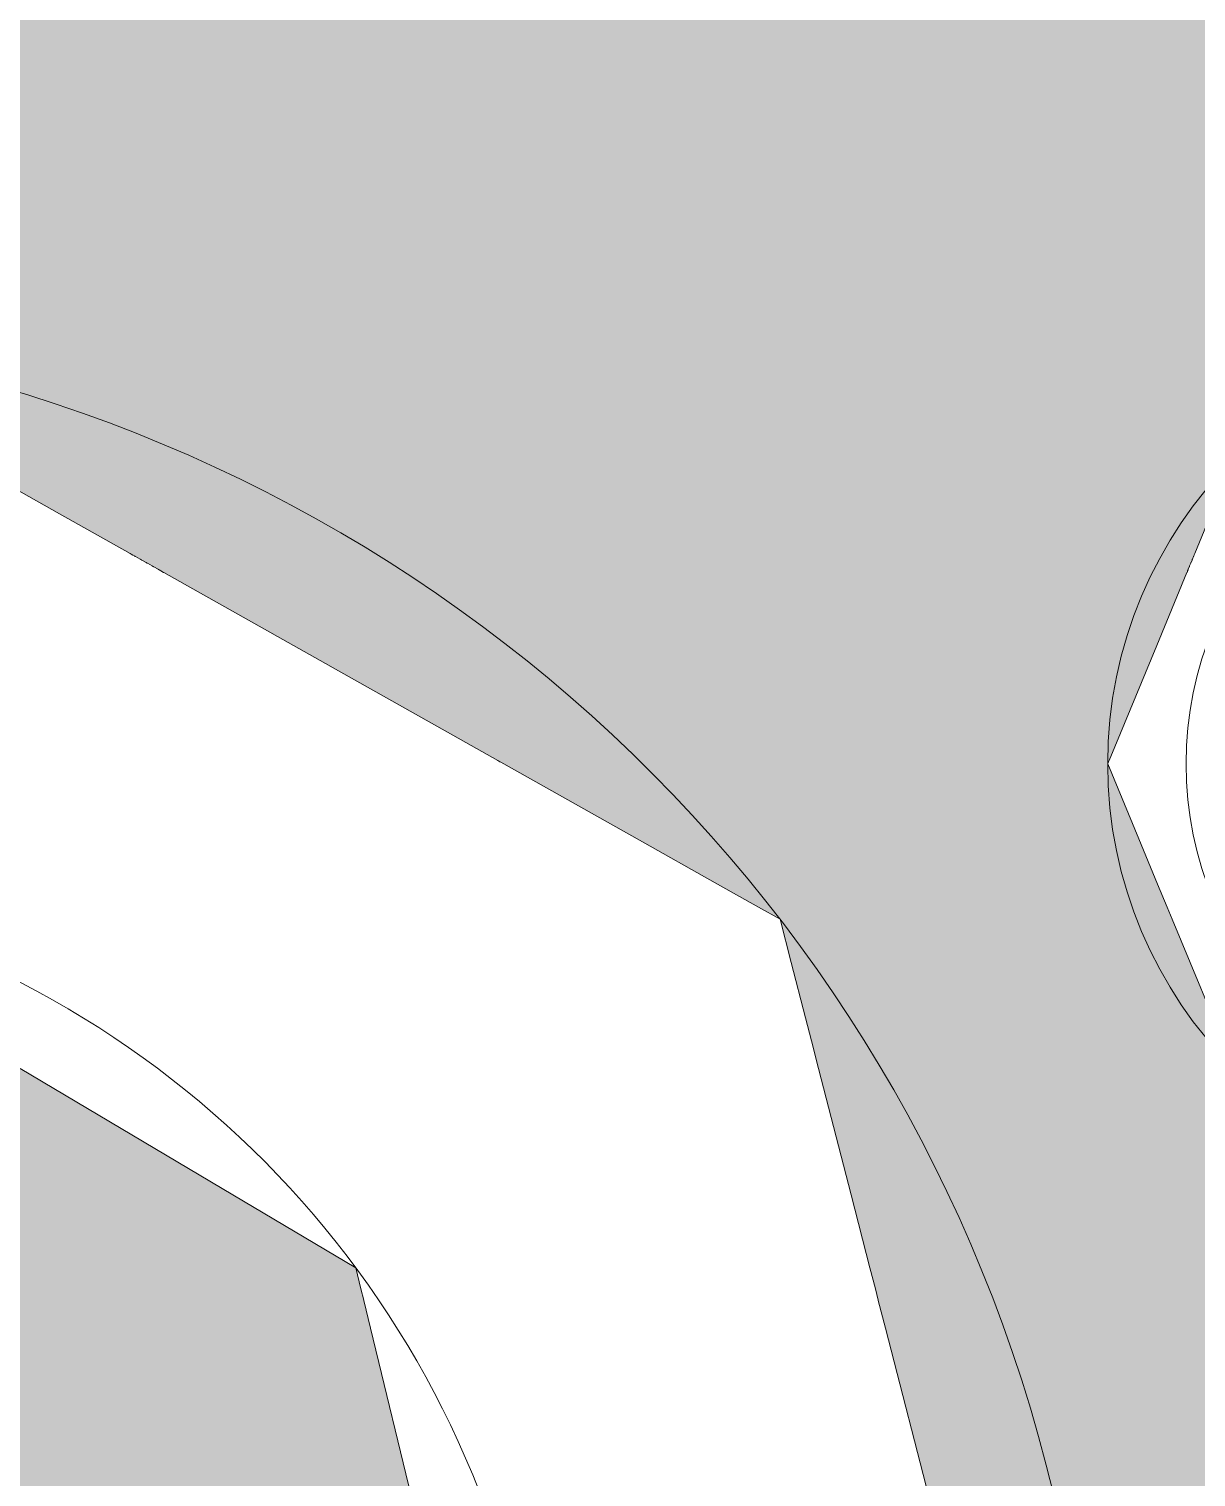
# Paper-space layout '1' of a CAD drawing. Header units: millimetres. Extents: x 1 to 31501, y 3 to 22278.
# Drawn here: x 16673.8 to 16721.1, y 2195.1 to 2253.8 of the extents above; entities that cross this region are included whole.
import ezdxf

# ---------------------------------------------------------------- set-up
doc = ezdxf.new("R2010")
doc.units = ezdxf.units.MM
doc.header["$MEASUREMENT"] = 0
doc.layers.add('NKB-LOGO', color=1, linetype='Continuous', lineweight=13)
doc.layers.add('NKB-SIGN', color=1, linetype='Continuous', lineweight=18)

# ---------------------------------------------------------------- blocks, each defined once
blk = doc.blocks.new('*U5')
at = {"layer": 'NKB-LOGO', "color": 1, "linetype": 'Continuous'}
for p, q in [((262.556, 188.825), (263.801, 188.124)), ((263.801, 188.124), (264.7, 187.619)), ((278.495, 188.124), (278.285, 187.619)), ((264.7, 187.619), (264.7, 187.619)), ((264.7, 187.619), (264.7, 187.619)), ((264.7, 187.619), (264.7, 187.619)), ((264.7, 187.619), (264.7, 187.619)), ((264.7, 187.619), (264.7, 187.618)), ((264.7, 187.618), (264.7, 187.618)), ((264.7, 187.618), (264.7, 187.618)), ((264.7, 187.618), (264.7, 187.618)), ((264.7, 187.618), (264.7, 187.618)), ((264.7, 187.618), (264.7, 187.618)), ((264.7, 187.618), (264.701, 187.618)), ((264.701, 187.618), (264.701, 187.618)), ((264.701, 187.618), (264.701, 187.618)), ((264.701, 187.618), (264.701, 187.618)), ((264.701, 187.618), (264.728, 187.603)), ((264.728, 187.603), (264.728, 187.603)), ((264.728, 187.603), (264.728, 187.603)), ((264.728, 187.603), (264.728, 187.603)), ((264.728, 187.603), (264.728, 187.603)), ((264.728, 187.603), (264.728, 187.602)), ((264.728, 187.602), (264.728, 187.602)), ((264.728, 187.602), (264.73, 187.602)), ((264.73, 187.602), (264.73, 187.601)), ((264.73, 187.601), (264.73, 187.601)), ((264.73, 187.601), (264.732, 187.601)), ((264.732, 187.601), (264.732, 187.6)), ((264.732, 187.6), (264.732, 187.6)), ((264.732, 187.6), (264.734, 187.599)), ((264.734, 187.599), (264.734, 187.599)), ((264.734, 187.599), (264.734, 187.599)), ((264.734, 187.599), (264.734, 187.599)), ((264.734, 187.599), (264.734, 187.599)), ((264.734, 187.599), (264.734, 187.599)), ((264.734, 187.599), (264.735, 187.599)), ((264.735, 187.599), (264.756, 187.587)), ((264.756, 187.587), (264.758, 187.586)), ((264.758, 187.586), (264.759, 187.585)), ((264.759, 187.585), (264.76, 187.585)), ((264.76, 187.585), (264.76, 187.584)), ((264.76, 187.584), (264.76, 187.584)), ((264.76, 187.584), (264.761, 187.584)), ((264.761, 187.584), (264.761, 187.584)), ((264.761, 187.584), (264.761, 187.584)), ((264.761, 187.584), (264.761, 187.584)), ((264.761, 187.584), (264.762, 187.584)), ((264.762, 187.584), (264.762, 187.583)), ((264.762, 187.583), (264.762, 187.583)), ((264.762, 187.583), (264.762, 187.583)), ((264.762, 187.583), (264.762, 187.583)), ((264.762, 187.583), (264.763, 187.583)), ((264.763, 187.583), (264.763, 187.583)), ((264.763, 187.583), (264.763, 187.583)), ((264.763, 187.583), (264.763, 187.583)), ((264.763, 187.583), (264.763, 187.583)), ((264.763, 187.583), (264.763, 187.583)), ((264.763, 187.583), (264.764, 187.582)), ((264.764, 187.582), (264.764, 187.582)), ((264.764, 187.582), (264.765, 187.582)), ((264.765, 187.582), (264.765, 187.582)), ((264.765, 187.582), (264.767, 187.581)), ((264.767, 187.581), (264.767, 187.581)), ((264.767, 187.581), (264.767, 187.581)), ((264.767, 187.581), (264.767, 187.58)), ((264.767, 187.58), (264.769, 187.58)), ((264.769, 187.58), (264.831, 187.545)), ((278.269, 187.58), (278.255, 187.545)), ((278.27, 187.58), (278.269, 187.58)), ((278.271, 187.583), (278.27, 187.582)), ((278.27, 187.582), (278.27, 187.582)), ((278.27, 187.582), (278.27, 187.582)), ((278.27, 187.582), (278.27, 187.582)), ((278.27, 187.582), (278.27, 187.581)), ((278.27, 187.581), (278.27, 187.581)), ((278.27, 187.581), (278.27, 187.581)), ((278.27, 187.581), (278.27, 187.58)), ((278.272, 187.585), (278.271, 187.585)), ((278.271, 187.585), (278.271, 187.584)), ((278.271, 187.584), (278.271, 187.584)), ((278.271, 187.584), (278.271, 187.584)), ((278.271, 187.584), (278.271, 187.584)), ((278.271, 187.584), (278.271, 187.584)), ((278.271, 187.584), (278.271, 187.584)), ((278.271, 187.584), (278.271, 187.584)), ((278.271, 187.584), (278.271, 187.583)), ((278.271, 187.583), (278.271, 187.583)), ((278.271, 187.583), (278.271, 187.583)), ((278.271, 187.583), (278.271, 187.583)), ((278.271, 187.583), (278.271, 187.583)), ((278.271, 187.583), (278.271, 187.583)), ((278.271, 187.583), (278.271, 187.583)), ((278.271, 187.583), (278.271, 187.583)), ((278.271, 187.583), (278.271, 187.583)), ((278.271, 187.583), (278.271, 187.583)), ((278.277, 187.599), (278.272, 187.587)), ((278.272, 187.587), (278.272, 187.586)), ((278.272, 187.586), (278.272, 187.585)), ((278.278, 187.6), (278.277, 187.599)), ((278.277, 187.599), (278.277, 187.599)), ((278.277, 187.599), (278.277, 187.599)), ((278.277, 187.599), (278.277, 187.599)), ((278.277, 187.599), (278.277, 187.599)), ((278.277, 187.599), (278.277, 187.599)), ((278.277, 187.599), (278.277, 187.599)), ((278.279, 187.602), (278.278, 187.602)), ((278.278, 187.602), (278.278, 187.601)), ((278.278, 187.601), (278.278, 187.601)), ((278.278, 187.601), (278.278, 187.601)), ((278.278, 187.601), (278.278, 187.6)), ((278.278, 187.6), (278.278, 187.6)), ((278.285, 187.618), (278.279, 187.603)), ((278.279, 187.603), (278.279, 187.603)), ((278.279, 187.603), (278.279, 187.603)), ((278.279, 187.603), (278.279, 187.603)), ((278.279, 187.603), (278.279, 187.603)), ((278.279, 187.603), (278.279, 187.602)), ((278.279, 187.602), (278.279, 187.602)), ((278.285, 187.619), (278.285, 187.619)), ((278.285, 187.619), (278.285, 187.619)), ((278.285, 187.619), (278.285, 187.619)), ((278.285, 187.619), (278.285, 187.619)), ((278.285, 187.619), (278.285, 187.618)), ((278.285, 187.618), (278.285, 187.618)), ((278.285, 187.618), (278.285, 187.618)), ((278.285, 187.618), (278.285, 187.618)), ((278.285, 187.618), (278.285, 187.618)), ((278.285, 187.618), (278.285, 187.618)), ((278.285, 187.618), (278.285, 187.618)), ((278.285, 187.618), (278.285, 187.618)), ((278.285, 187.618), (278.285, 187.618)), ((278.285, 187.618), (278.285, 187.618)), ((264.831, 187.545), (264.831, 187.545)), ((264.831, 187.545), (264.831, 187.545)), ((264.831, 187.545), (264.831, 187.545)), ((264.831, 187.545), (264.831, 187.544)), ((264.831, 187.544), (264.832, 187.544)), ((264.832, 187.544), (264.832, 187.544)), ((264.832, 187.544), (264.835, 187.542)), ((264.835, 187.542), (264.836, 187.542)), ((264.836, 187.542), (264.837, 187.541)), ((264.837, 187.541), (264.84, 187.54)), ((264.84, 187.54), (264.841, 187.539)), ((264.841, 187.539), (264.842, 187.538)), ((264.842, 187.538), (264.845, 187.537)), ((264.845, 187.537), (264.845, 187.536)), ((264.845, 187.536), (264.846, 187.536)), ((264.846, 187.536), (264.846, 187.536)), ((264.846, 187.536), (264.846, 187.536)), ((264.846, 187.536), (264.847, 187.535)), ((264.847, 187.535), (264.849, 187.534)), ((264.849, 187.534), (264.904, 187.504)), ((264.904, 187.504), (264.907, 187.502)), ((264.907, 187.502), (264.908, 187.501)), ((264.908, 187.501), (264.909, 187.501)), ((264.909, 187.501), (264.909, 187.501)), ((264.909, 187.501), (264.909, 187.5)), ((264.909, 187.5), (264.911, 187.499)), ((264.911, 187.499), (264.912, 187.499)), ((264.912, 187.499), (264.912, 187.499)), ((264.912, 187.499), (264.913, 187.498)), ((264.913, 187.498), (264.913, 187.498)), ((264.913, 187.498), (264.914, 187.498)), ((264.914, 187.498), (264.914, 187.498)), ((264.914, 187.498), (264.914, 187.498)), ((264.914, 187.498), (264.914, 187.498)), ((264.914, 187.498), (264.915, 187.498)), ((264.915, 187.498), (264.915, 187.497)), ((264.915, 187.497), (264.915, 187.497)), ((264.915, 187.497), (264.915, 187.497)), ((264.915, 187.497), (264.915, 187.497)), ((264.915, 187.497), (264.916, 187.497)), ((264.916, 187.497), (264.916, 187.497)), ((264.916, 187.497), (264.916, 187.497)), ((264.916, 187.497), (264.917, 187.496)), ((264.917, 187.496), (264.917, 187.496)), ((264.917, 187.496), (264.918, 187.495)), ((264.918, 187.495), (264.919, 187.495)), ((264.919, 187.495), (264.919, 187.495)), ((264.919, 187.495), (264.92, 187.495)), ((264.92, 187.495), (264.922, 187.493)), ((264.922, 187.493), (264.982, 187.46)), ((264.982, 187.46), (264.983, 187.459)), ((264.983, 187.459), (264.983, 187.459)), ((264.983, 187.459), (264.983, 187.459)), ((264.983, 187.459), (264.983, 187.459)), ((264.983, 187.459), (264.984, 187.459)), ((264.984, 187.459), (264.984, 187.458)), ((264.984, 187.458), (264.987, 187.457)), ((264.987, 187.457), (264.988, 187.456)), ((264.988, 187.456), (264.989, 187.456)), ((264.989, 187.456), (264.992, 187.454)), ((264.992, 187.454), (264.993, 187.453)), ((264.993, 187.453), (264.994, 187.453)), ((264.994, 187.453), (264.996, 187.451)), ((264.996, 187.451), (264.997, 187.451)), ((264.997, 187.451), (264.998, 187.451)), ((264.998, 187.451), (264.998, 187.451)), ((264.998, 187.451), (264.999, 187.45)), ((264.999, 187.45), (265.001, 187.449)), ((265.001, 187.449), (265.003, 187.448)), ((265.003, 187.448), (265.058, 187.417)), ((265.058, 187.417), (265.06, 187.416)), ((265.06, 187.416), (265.061, 187.415)), ((265.061, 187.415), (265.061, 187.415)), ((265.061, 187.415), (265.061, 187.415)), ((265.061, 187.415), (265.063, 187.414)), ((265.063, 187.414), (265.063, 187.414)), ((265.063, 187.414), (265.064, 187.414)), ((265.064, 187.414), (265.064, 187.414)), ((265.064, 187.414), (265.065, 187.413)), ((265.065, 187.413), (265.066, 187.413)), ((265.066, 187.413), (265.066, 187.413)), ((265.066, 187.413), (265.066, 187.412)), ((265.066, 187.412), (265.066, 187.412)), ((265.066, 187.412), (265.066, 187.412)), ((265.066, 187.412), (265.067, 187.412)), ((265.067, 187.412), (265.067, 187.412)), ((265.067, 187.412), (265.067, 187.412)), ((265.067, 187.412), (265.067, 187.412)), ((265.067, 187.412), (265.067, 187.412)), ((265.067, 187.412), (265.067, 187.412)), ((265.067, 187.412), (265.067, 187.412)), ((265.067, 187.412), (265.067, 187.412)), ((265.067, 187.412), (265.068, 187.411)), ((265.068, 187.411), (265.068, 187.411)), ((265.068, 187.411), (265.068, 187.411)), ((265.068, 187.411), (265.068, 187.411)), ((265.068, 187.411), (265.069, 187.411)), ((265.069, 187.411), (265.069, 187.411)), ((265.069, 187.411), (265.071, 187.409)), ((265.071, 187.409), (265.094, 187.396)), ((265.094, 187.396), (265.095, 187.396)), ((265.095, 187.396), (265.095, 187.396)), ((265.095, 187.396), (265.095, 187.396)), ((265.095, 187.396), (265.095, 187.396)), ((265.095, 187.396), (265.095, 187.396)), ((265.095, 187.396), (265.096, 187.396)), ((265.096, 187.396), (265.097, 187.395)), ((265.097, 187.395), (265.097, 187.395)), ((265.097, 187.395), (265.097, 187.395)), ((265.097, 187.395), (265.099, 187.394)), ((265.099, 187.394), (265.099, 187.394)), ((265.099, 187.394), (265.1, 187.393)), ((265.1, 187.393), (265.1, 187.393)), ((265.1, 187.393), (265.101, 187.393)), ((265.101, 187.393), (265.101, 187.393)), ((265.101, 187.393), (265.101, 187.393)), ((265.101, 187.393), (265.102, 187.392)), ((265.102, 187.392), (265.103, 187.391)), ((265.103, 187.391), (265.105, 187.39)), ((265.105, 187.39), (265.128, 187.377)), ((265.128, 187.377), (265.128, 187.377)), ((265.128, 187.377), (265.129, 187.377)), ((265.129, 187.377), (265.129, 187.377)), ((265.129, 187.377), (265.129, 187.377)), ((265.129, 187.377), (265.129, 187.377)), ((265.129, 187.377), (265.129, 187.377)), ((265.129, 187.377), (265.129, 187.377)), ((265.129, 187.377), (265.129, 187.377)), ((265.129, 187.377), (265.129, 187.377)), ((265.129, 187.377), (265.129, 187.377)), ((265.129, 187.377), (265.13, 187.377)), ((265.13, 187.377), (265.13, 187.377)), ((265.13, 187.377), (265.13, 187.377)), ((265.13, 187.377), (265.13, 187.377)), ((265.13, 187.377), (265.13, 187.377)), ((265.13, 187.377), (265.13, 187.377)), ((265.13, 187.377), (265.13, 187.377)), ((265.13, 187.377), (265.13, 187.377)), ((265.13, 187.377), (265.13, 187.377)), ((265.13, 187.377), (265.13, 187.377)), ((265.13, 187.377), (266.785, 186.445)), ((278.185, 187.377), (277.799, 186.445)), ((278.186, 187.377), (278.185, 187.377)), ((278.185, 187.377), (278.185, 187.377)), ((278.185, 187.377), (278.185, 187.377)), ((278.185, 187.377), (278.185, 187.377)), ((278.185, 187.377), (278.185, 187.377)), ((278.185, 187.377), (278.185, 187.377)), ((278.185, 187.377), (278.185, 187.377)), ((278.185, 187.377), (278.185, 187.377)), ((278.185, 187.377), (278.185, 187.377)), ((278.185, 187.377), (278.185, 187.377)), ((278.185, 187.377), (278.185, 187.377)), ((278.185, 187.377), (278.185, 187.377)), ((278.185, 187.377), (278.185, 187.377)), ((278.185, 187.377), (278.185, 187.377)), ((278.185, 187.377), (278.185, 187.377)), ((278.185, 187.377), (278.185, 187.377)), ((278.185, 187.377), (278.185, 187.377)), ((278.185, 187.377), (278.185, 187.377)), ((278.185, 187.377), (278.185, 187.377)), ((278.191, 187.39), (278.186, 187.377)), ((278.186, 187.377), (278.186, 187.377)), ((278.192, 187.392), (278.191, 187.391)), ((278.191, 187.391), (278.191, 187.39)), ((278.193, 187.395), (278.192, 187.394)), ((278.192, 187.394), (278.192, 187.394)), ((278.192, 187.394), (278.192, 187.393)), ((278.192, 187.393), (278.192, 187.393)), ((278.192, 187.393), (278.192, 187.393)), ((278.192, 187.393), (278.192, 187.393)), ((278.192, 187.393), (278.192, 187.393)), ((278.192, 187.393), (278.192, 187.392)), ((278.199, 187.409), (278.193, 187.396)), ((278.193, 187.396), (278.193, 187.396)), ((278.193, 187.396), (278.193, 187.396)), ((278.193, 187.396), (278.193, 187.396)), ((278.193, 187.396), (278.193, 187.396)), ((278.193, 187.396), (278.193, 187.396)), ((278.193, 187.396), (278.193, 187.396)), ((278.193, 187.396), (278.193, 187.395)), ((278.193, 187.395), (278.193, 187.395)), ((278.193, 187.395), (278.193, 187.395)), ((278.2, 187.411), (278.199, 187.411)), ((278.199, 187.411), (278.199, 187.411)), ((278.199, 187.411), (278.199, 187.409)), ((278.201, 187.414), (278.2, 187.413)), ((278.2, 187.413), (278.2, 187.413)), ((278.2, 187.413), (278.2, 187.413)), ((278.2, 187.413), (278.2, 187.412)), ((278.2, 187.412), (278.2, 187.412)), ((278.2, 187.412), (278.2, 187.412)), ((278.2, 187.412), (278.2, 187.412)), ((278.2, 187.412), (278.2, 187.412)), ((278.2, 187.412), (278.2, 187.412)), ((278.2, 187.412), (278.2, 187.412)), ((278.2, 187.412), (278.2, 187.412)), ((278.2, 187.412), (278.2, 187.412)), ((278.2, 187.412), (278.2, 187.412)), ((278.2, 187.412), (278.2, 187.412)), ((278.2, 187.412), (278.2, 187.411)), ((278.2, 187.411), (278.2, 187.411)), ((278.2, 187.411), (278.2, 187.411)), ((278.2, 187.411), (278.2, 187.411)), ((278.202, 187.416), (278.201, 187.415)), ((278.201, 187.415), (278.201, 187.415)), ((278.201, 187.415), (278.201, 187.415)), ((278.201, 187.415), (278.201, 187.414)), ((278.201, 187.414), (278.201, 187.414)), ((278.201, 187.414), (278.201, 187.414)), ((278.201, 187.414), (278.201, 187.414)), ((278.215, 187.448), (278.202, 187.417)), ((278.202, 187.417), (278.202, 187.416)), ((278.216, 187.45), (278.215, 187.449)), ((278.215, 187.449), (278.215, 187.448)), ((278.217, 187.453), (278.216, 187.451)), ((278.216, 187.451), (278.216, 187.451)), ((278.216, 187.451), (278.216, 187.451)), ((278.216, 187.451), (278.216, 187.451)), ((278.216, 187.451), (278.216, 187.45)), ((278.218, 187.456), (278.217, 187.454)), ((278.217, 187.454), (278.217, 187.453)), ((278.217, 187.453), (278.217, 187.453)), ((278.219, 187.458), (278.218, 187.457)), ((278.218, 187.457), (278.218, 187.456)), ((278.218, 187.456), (278.218, 187.456)), ((278.22, 187.459), (278.219, 187.459)), ((278.219, 187.459), (278.219, 187.459)), ((278.219, 187.459), (278.219, 187.459)), ((278.219, 187.459), (278.219, 187.459)), ((278.219, 187.459), (278.219, 187.458)), ((278.234, 187.493), (278.22, 187.46)), ((278.22, 187.46), (278.22, 187.459)), ((278.235, 187.496), (278.234, 187.495)), ((278.234, 187.495), (278.234, 187.495)), ((278.234, 187.495), (278.234, 187.495)), ((278.234, 187.495), (278.234, 187.495)), ((278.234, 187.495), (278.234, 187.493)), ((278.236, 187.498), (278.235, 187.498)), ((278.235, 187.498), (278.235, 187.498)), ((278.235, 187.498), (278.235, 187.497)), ((278.235, 187.497), (278.235, 187.497)), ((278.235, 187.497), (278.235, 187.497)), ((278.235, 187.497), (278.235, 187.497)), ((278.235, 187.497), (278.235, 187.497)), ((278.235, 187.497), (278.235, 187.497)), ((278.235, 187.497), (278.235, 187.497)), ((278.235, 187.497), (278.235, 187.496)), ((278.235, 187.496), (278.235, 187.496)), ((278.237, 187.5), (278.236, 187.499)), ((278.236, 187.499), (278.236, 187.499)), ((278.236, 187.499), (278.236, 187.499)), ((278.236, 187.499), (278.236, 187.498)), ((278.236, 187.498), (278.236, 187.498)), ((278.236, 187.498), (278.236, 187.498)), ((278.236, 187.498), (278.236, 187.498)), ((278.236, 187.498), (278.236, 187.498)), ((278.238, 187.504), (278.237, 187.502)), ((278.237, 187.502), (278.237, 187.501)), ((278.237, 187.501), (278.237, 187.501)), ((278.237, 187.501), (278.237, 187.501)), ((278.237, 187.501), (278.237, 187.5)), ((278.251, 187.534), (278.238, 187.504)), ((278.252, 187.536), (278.251, 187.536)), ((278.251, 187.536), (278.251, 187.536)), ((278.251, 187.536), (278.251, 187.536)), ((278.251, 187.536), (278.251, 187.535)), ((278.251, 187.535), (278.251, 187.534)), ((278.253, 187.539), (278.252, 187.538)), ((278.252, 187.538), (278.252, 187.537)), ((278.252, 187.537), (278.252, 187.536)), ((278.254, 187.542), (278.253, 187.541)), ((278.253, 187.541), (278.253, 187.54)), ((278.253, 187.54), (278.253, 187.539)), ((278.255, 187.544), (278.254, 187.542)), ((278.254, 187.542), (278.254, 187.542)), ((278.255, 187.545), (278.255, 187.545)), ((278.255, 187.545), (278.255, 187.545)), ((278.255, 187.545), (278.255, 187.545)), ((278.255, 187.545), (278.255, 187.544)), ((278.255, 187.544), (278.255, 187.544)), ((278.255, 187.544), (278.255, 187.544)), ((266.785, 186.445), (269.394, 184.977)), ((277.799, 186.445), (277.191, 184.977)), ((269.394, 184.977), (269.406, 184.97)), ((269.406, 184.97), (269.42, 184.962)), ((277.188, 184.97), (277.185, 184.962)), ((277.191, 184.977), (277.188, 184.97)), ((269.42, 184.962), (269.432, 184.955)), ((269.432, 184.955), (269.468, 184.935)), ((269.468, 184.935), (271.172, 183.976)), ((277.182, 184.955), (277.174, 184.935)), ((277.174, 184.935), (277.571, 183.976)), ((277.185, 184.962), (277.182, 184.955)), ((271.172, 183.976), (272.197, 183.399)), ((277.571, 183.976), (277.81, 183.399)), ((272.197, 183.399), (272.197, 183.399)), ((272.197, 183.399), (272.718, 183.107)), ((277.81, 183.399), (277.81, 183.399)), ((277.81, 183.399), (277.932, 183.107)), ((272.718, 183.107), (272.993, 182.952)), ((272.993, 182.952), (273.135, 182.399)), ((277.932, 183.107), (277.996, 182.952)), ((277.996, 182.952), (278.225, 182.399)), ((273.135, 182.399), (273.318, 181.692)), ((278.225, 182.399), (278.518, 181.692)), ((273.318, 181.692), (273.393, 181.399)), ((273.393, 181.399), (273.484, 181.046)), ((263.296, 181.046), (266.01, 179.435)), ((273.484, 181.046), (273.9, 179.435)), ((266.01, 179.435), (267.58, 178.504)), ((273.9, 179.435), (274.14, 178.504)), ((267.58, 178.504), (267.646, 178.235)), ((274.14, 178.504), (274.21, 178.235)), ((267.646, 178.235), (267.681, 178.089)), ((274.21, 178.235), (274.247, 178.089)), ((267.681, 178.089), (267.681, 178.088)), ((267.681, 178.088), (267.767, 177.735)), ((274.247, 178.089), (274.247, 178.088)), ((274.247, 178.088), (274.339, 177.735)), ((267.767, 177.735), (269.848, 169.183)), ((274.339, 177.735), (276.545, 169.183))]:
    blk.add_line(p, q, dxfattribs=at)
for points in [[(0, 724.25), (0, 190.435), (327.945, 190.435)], [(0, 190.435), (0, 190.399), (282.587, 190.399)], [(41.484, 190.399), (46.204, 190.399), (282.587, 190.399)], [(41.484, 190.399), (282.587, 190.399), (282.587, 190.399)], [(259.758, 190.399), (260.254, 190.12), (281.913, 190.12)], [(260.254, 190.12), (260.528, 189.966), (281.54, 189.966)], [(260.528, 189.966), (262.324, 188.956), (279.101, 188.956)], [(262.324, 188.956), (262.376, 188.926), (279.03, 188.926)], [(262.376, 188.926), (262.556, 188.825), (278.785, 188.825)], [(262.556, 188.825), (263.801, 188.124), (278.495, 188.124)], [(263.801, 188.124), (264.7, 187.619), (278.285, 187.619)], [(264.7, 187.619), (264.7, 187.619), (278.285, 187.619)], [(264.7, 187.619), (264.7, 187.619), (278.285, 187.619)], [(264.7, 187.619), (264.7, 187.619), (278.285, 187.619)], [(264.7, 187.619), (264.7, 187.619), (278.285, 187.619)], [(264.7, 187.619), (264.7, 187.618), (278.285, 187.618)], [(264.7, 187.618), (264.7, 187.618), (278.285, 187.618)], [(264.7, 187.618), (264.7, 187.618), (278.285, 187.618)], [(264.7, 187.618), (264.7, 187.618), (278.285, 187.618)], [(264.7, 187.618), (264.7, 187.618), (278.285, 187.618)], [(264.7, 187.618), (264.7, 187.618), (278.285, 187.618)], [(264.7, 187.618), (264.701, 187.618), (278.285, 187.618)], [(264.701, 187.618), (264.701, 187.618), (278.285, 187.618)], [(264.701, 187.618), (264.701, 187.618), (278.285, 187.618)], [(264.701, 187.618), (264.701, 187.618), (278.285, 187.618)], [(264.701, 187.618), (264.728, 187.603), (278.279, 187.603)], [(264.728, 187.603), (264.728, 187.603), (278.279, 187.603)], [(264.728, 187.603), (264.728, 187.603), (278.279, 187.603)], [(264.728, 187.603), (264.728, 187.603), (278.279, 187.603)], [(264.728, 187.603), (264.728, 187.603), (278.279, 187.603)], [(264.728, 187.603), (264.728, 187.602), (278.279, 187.602)], [(264.728, 187.602), (264.728, 187.602), (278.279, 187.602)], [(264.728, 187.602), (264.73, 187.602), (278.278, 187.602)], [(264.73, 187.602), (264.73, 187.601), (278.278, 187.601)], [(264.73, 187.601), (264.73, 187.601), (278.278, 187.601)], [(264.73, 187.601), (264.732, 187.601), (278.278, 187.601)], [(264.732, 187.601), (264.732, 187.6), (278.278, 187.6)], [(264.732, 187.6), (264.732, 187.6), (278.278, 187.6)], [(264.732, 187.6), (264.734, 187.599), (278.277, 187.599)], [(264.734, 187.599), (264.734, 187.599), (278.277, 187.599)], [(264.734, 187.599), (264.734, 187.599), (278.277, 187.599)], [(264.734, 187.599), (264.734, 187.599), (278.277, 187.599)], [(264.734, 187.599), (264.734, 187.599), (278.277, 187.599)], [(264.734, 187.599), (264.734, 187.599), (278.277, 187.599)], [(264.734, 187.599), (264.735, 187.599), (278.277, 187.599)], [(264.735, 187.599), (264.756, 187.587), (278.272, 187.587)], [(264.756, 187.587), (264.758, 187.586), (278.272, 187.586)], [(264.758, 187.586), (264.759, 187.585), (278.272, 187.585)], [(264.759, 187.585), (264.76, 187.585), (278.271, 187.585)], [(264.76, 187.585), (264.76, 187.584), (278.271, 187.584)], [(264.76, 187.584), (264.76, 187.584), (278.271, 187.584)], [(264.76, 187.584), (264.761, 187.584), (278.271, 187.584)], [(264.761, 187.584), (264.761, 187.584), (278.271, 187.584)], [(264.761, 187.584), (264.761, 187.584), (278.271, 187.584)], [(264.761, 187.584), (264.761, 187.584), (278.271, 187.584)], [(264.761, 187.584), (264.762, 187.584), (278.271, 187.584)], [(264.762, 187.584), (264.762, 187.583), (278.271, 187.583)], [(264.762, 187.583), (264.762, 187.583), (278.271, 187.583)], [(264.762, 187.583), (264.762, 187.583), (278.271, 187.583)], [(264.762, 187.583), (264.762, 187.583), (278.271, 187.583)], [(264.762, 187.583), (264.763, 187.583), (278.271, 187.583)], [(264.763, 187.583), (264.763, 187.583), (278.271, 187.583)], [(264.763, 187.583), (264.763, 187.583), (278.271, 187.583)], [(264.763, 187.583), (264.763, 187.583), (278.271, 187.583)], [(264.763, 187.583), (264.763, 187.583), (278.271, 187.583)], [(264.763, 187.583), (264.763, 187.583), (278.271, 187.583)], [(264.763, 187.583), (264.764, 187.582), (278.27, 187.582)], [(264.764, 187.582), (264.764, 187.582), (278.27, 187.582)], [(264.764, 187.582), (264.765, 187.582), (278.27, 187.582)], [(264.765, 187.582), (264.765, 187.582), (278.27, 187.582)], [(264.765, 187.582), (264.767, 187.581), (278.27, 187.581)], [(264.767, 187.581), (264.767, 187.581), (278.27, 187.581)], [(264.767, 187.581), (264.767, 187.581), (278.27, 187.581)], [(264.767, 187.581), (264.767, 187.58), (278.27, 187.58)], [(264.767, 187.58), (264.769, 187.58), (278.269, 187.58)], [(264.769, 187.58), (264.831, 187.545), (278.255, 187.545)], [(264.831, 187.545), (264.831, 187.545), (278.255, 187.545)], [(264.831, 187.545), (264.831, 187.545), (278.255, 187.545)], [(264.831, 187.545), (264.831, 187.545), (278.255, 187.545)], [(264.831, 187.545), (264.831, 187.544), (278.255, 187.544)], [(264.831, 187.544), (264.832, 187.544), (278.255, 187.544)], [(264.832, 187.544), (264.832, 187.544), (278.255, 187.544)], [(264.832, 187.544), (264.835, 187.542), (278.254, 187.542)], [(264.835, 187.542), (264.836, 187.542), (278.254, 187.542)], [(264.836, 187.542), (264.837, 187.541), (278.253, 187.541)], [(264.837, 187.541), (264.84, 187.54), (278.253, 187.54)], [(264.84, 187.54), (264.841, 187.539), (278.253, 187.539)], [(264.841, 187.539), (264.842, 187.538), (278.252, 187.538)], [(264.842, 187.538), (264.845, 187.537), (278.252, 187.537)], [(264.845, 187.537), (264.845, 187.536), (278.252, 187.536)], [(264.845, 187.536), (264.846, 187.536), (278.251, 187.536)], [(264.846, 187.536), (264.846, 187.536), (278.251, 187.536)], [(264.846, 187.536), (264.846, 187.536), (278.251, 187.536)], [(264.846, 187.536), (264.847, 187.535), (278.251, 187.535)], [(264.847, 187.535), (264.849, 187.534), (278.251, 187.534)], [(264.849, 187.534), (264.904, 187.504), (278.238, 187.504)], [(264.904, 187.504), (264.907, 187.502), (278.237, 187.502)], [(264.907, 187.502), (264.908, 187.501), (278.237, 187.501)], [(264.908, 187.501), (264.909, 187.501), (278.237, 187.501)], [(264.909, 187.501), (264.909, 187.501), (278.237, 187.501)], [(264.909, 187.501), (264.909, 187.5), (278.237, 187.5)], [(264.909, 187.5), (264.911, 187.499), (278.236, 187.499)], [(264.911, 187.499), (264.912, 187.499), (278.236, 187.499)], [(264.912, 187.499), (264.912, 187.499), (278.236, 187.499)], [(264.912, 187.499), (264.913, 187.498), (278.236, 187.498)], [(264.913, 187.498), (264.913, 187.498), (278.236, 187.498)], [(264.913, 187.498), (264.914, 187.498), (278.236, 187.498)], [(264.914, 187.498), (264.914, 187.498), (278.236, 187.498)], [(264.914, 187.498), (264.914, 187.498), (278.236, 187.498)], [(264.914, 187.498), (264.914, 187.498), (278.235, 187.498)], [(264.914, 187.498), (264.915, 187.498), (278.235, 187.498)], [(264.915, 187.498), (264.915, 187.497), (278.235, 187.497)], [(264.915, 187.497), (264.915, 187.497), (278.235, 187.497)], [(264.915, 187.497), (264.915, 187.497), (278.235, 187.497)], [(264.915, 187.497), (264.915, 187.497), (278.235, 187.497)], [(264.915, 187.497), (264.916, 187.497), (278.235, 187.497)], [(264.916, 187.497), (264.916, 187.497), (278.235, 187.497)], [(264.916, 187.497), (264.916, 187.497), (278.235, 187.497)], [(264.916, 187.497), (264.917, 187.496), (278.235, 187.496)], [(264.917, 187.496), (264.917, 187.496), (278.235, 187.496)], [(264.917, 187.496), (264.918, 187.495), (278.234, 187.495)], [(264.918, 187.495), (264.919, 187.495), (278.234, 187.495)], [(264.919, 187.495), (264.919, 187.495), (278.234, 187.495)], [(264.919, 187.495), (264.92, 187.495), (278.234, 187.495)], [(264.92, 187.495), (264.922, 187.493), (278.234, 187.493)], [(264.922, 187.493), (264.982, 187.46), (278.22, 187.46)], [(264.982, 187.46), (264.983, 187.459), (278.22, 187.459)], [(264.983, 187.459), (264.983, 187.459), (278.219, 187.459)], [(264.983, 187.459), (264.983, 187.459), (278.219, 187.459)], [(264.983, 187.459), (264.983, 187.459), (278.219, 187.459)], [(264.983, 187.459), (264.984, 187.459), (278.219, 187.459)], [(264.984, 187.459), (264.984, 187.458), (278.219, 187.458)], [(264.984, 187.458), (264.987, 187.457), (278.218, 187.457)], [(264.987, 187.457), (264.988, 187.456), (278.218, 187.456)], [(264.988, 187.456), (264.989, 187.456), (278.218, 187.456)], [(264.989, 187.456), (264.992, 187.454), (278.217, 187.454)], [(264.992, 187.454), (264.993, 187.453), (278.217, 187.453)], [(264.993, 187.453), (264.994, 187.453), (278.217, 187.453)], [(264.994, 187.453), (264.996, 187.451), (278.216, 187.451)], [(264.996, 187.451), (264.997, 187.451), (278.216, 187.451)], [(264.997, 187.451), (264.998, 187.451), (278.216, 187.451)], [(264.998, 187.451), (264.998, 187.451), (278.216, 187.451)], [(264.998, 187.451), (264.999, 187.45), (278.216, 187.45)], [(264.999, 187.45), (265.001, 187.449), (278.215, 187.449)], [(265.001, 187.449), (265.003, 187.448), (278.215, 187.448)], [(265.003, 187.448), (265.058, 187.417), (278.202, 187.417)], [(265.058, 187.417), (265.06, 187.416), (278.202, 187.416)], [(265.06, 187.416), (265.061, 187.415), (278.201, 187.415)], [(265.061, 187.415), (265.061, 187.415), (278.201, 187.415)], [(265.061, 187.415), (265.061, 187.415), (278.201, 187.415)], [(265.061, 187.415), (265.063, 187.414), (278.201, 187.414)], [(265.063, 187.414), (265.063, 187.414), (278.201, 187.414)], [(265.063, 187.414), (265.064, 187.414), (278.201, 187.414)], [(265.064, 187.414), (265.064, 187.414), (278.201, 187.414)], [(265.064, 187.414), (265.065, 187.413), (278.2, 187.413)], [(265.065, 187.413), (265.066, 187.413), (278.2, 187.413)], [(265.066, 187.413), (265.066, 187.413), (278.2, 187.413)], [(265.066, 187.413), (265.066, 187.412), (278.2, 187.412)], [(265.066, 187.412), (265.066, 187.412), (278.2, 187.412)], [(265.066, 187.412), (265.066, 187.412), (278.2, 187.412)], [(265.066, 187.412), (265.067, 187.412), (278.2, 187.412)], [(265.067, 187.412), (265.067, 187.412), (278.2, 187.412)], [(265.067, 187.412), (265.067, 187.412), (278.2, 187.412)], [(265.067, 187.412), (265.067, 187.412), (278.2, 187.412)], [(265.067, 187.412), (265.067, 187.412), (278.2, 187.412)], [(265.067, 187.412), (265.067, 187.412), (278.2, 187.412)], [(265.067, 187.412), (265.067, 187.412), (278.2, 187.412)], [(265.067, 187.412), (265.067, 187.412), (278.2, 187.412)], [(265.067, 187.412), (265.068, 187.411), (278.2, 187.411)], [(265.068, 187.411), (265.068, 187.411), (278.2, 187.411)], [(265.068, 187.411), (265.068, 187.411), (278.2, 187.411)], [(265.068, 187.411), (265.068, 187.411), (278.2, 187.411)], [(265.068, 187.411), (265.069, 187.411), (278.199, 187.411)], [(265.069, 187.411), (265.069, 187.411), (278.199, 187.411)], [(265.069, 187.411), (265.071, 187.409), (278.199, 187.409)], [(265.071, 187.409), (265.094, 187.396), (278.193, 187.396)], [(265.094, 187.396), (265.095, 187.396), (278.193, 187.396)], [(265.095, 187.396), (265.095, 187.396), (278.193, 187.396)], [(265.095, 187.396), (265.095, 187.396), (278.193, 187.396)], [(265.095, 187.396), (265.095, 187.396), (278.193, 187.396)], [(265.095, 187.396), (265.095, 187.396), (278.193, 187.396)], [(265.095, 187.396), (265.096, 187.396), (278.193, 187.396)], [(265.096, 187.396), (265.097, 187.395), (278.193, 187.395)], [(265.097, 187.395), (265.097, 187.395), (278.193, 187.395)], [(265.097, 187.395), (265.097, 187.395), (278.193, 187.395)], [(265.097, 187.395), (265.099, 187.394), (278.192, 187.394)], [(265.099, 187.394), (265.099, 187.394), (278.192, 187.394)], [(265.099, 187.394), (265.1, 187.393), (278.192, 187.393)], [(265.1, 187.393), (265.1, 187.393), (278.192, 187.393)], [(265.1, 187.393), (265.101, 187.393), (278.192, 187.393)], [(265.101, 187.393), (265.101, 187.393), (278.192, 187.393)], [(265.101, 187.393), (265.101, 187.393), (278.192, 187.393)], [(265.101, 187.393), (265.102, 187.392), (278.192, 187.392)], [(265.102, 187.392), (265.103, 187.391), (278.191, 187.391)], [(265.103, 187.391), (265.105, 187.39), (278.191, 187.39)], [(265.105, 187.39), (265.128, 187.377), (278.186, 187.377)], [(265.128, 187.377), (265.128, 187.377), (278.186, 187.377)], [(265.128, 187.377), (265.129, 187.377), (278.185, 187.377)], [(265.129, 187.377), (265.129, 187.377), (278.185, 187.377)], [(265.129, 187.377), (265.129, 187.377), (278.185, 187.377)], [(265.129, 187.377), (265.129, 187.377), (278.185, 187.377)], [(265.129, 187.377), (265.129, 187.377), (278.185, 187.377)], [(265.129, 187.377), (265.129, 187.377), (278.185, 187.377)], [(265.129, 187.377), (265.129, 187.377), (278.185, 187.377)], [(265.129, 187.377), (265.129, 187.377), (278.185, 187.377)], [(265.129, 187.377), (265.129, 187.377), (278.185, 187.377)], [(265.129, 187.377), (265.13, 187.377), (278.185, 187.377)], [(265.13, 187.377), (265.13, 187.377), (278.185, 187.377)], [(265.13, 187.377), (265.13, 187.377), (278.185, 187.377)], [(265.13, 187.377), (265.13, 187.377), (278.185, 187.377)], [(265.13, 187.377), (265.13, 187.377), (278.185, 187.377)], [(265.13, 187.377), (265.13, 187.377), (278.185, 187.377)], [(265.13, 187.377), (265.13, 187.377), (278.185, 187.377)], [(265.13, 187.377), (265.13, 187.377), (278.185, 187.377)], [(265.13, 187.377), (265.13, 187.377), (278.185, 187.377)], [(265.13, 187.377), (265.13, 187.377), (278.185, 187.377)], [(265.13, 187.377), (266.785, 186.445), (277.799, 186.445)], [(266.785, 186.445), (269.394, 184.977), (277.191, 184.977)], [(269.394, 184.977), (269.406, 184.97), (277.188, 184.97)], [(269.406, 184.97), (269.42, 184.962), (277.185, 184.962)], [(269.42, 184.962), (269.432, 184.955), (277.182, 184.955)], [(269.432, 184.955), (269.468, 184.935), (277.174, 184.935)], [(269.468, 184.935), (271.172, 183.976), (277.571, 183.976)], [(271.172, 183.976), (272.197, 183.399), (277.81, 183.399)], [(272.197, 183.399), (272.197, 183.399), (277.81, 183.399)], [(272.197, 183.399), (277.81, 183.399), (277.81, 183.399)], [(272.197, 183.399), (272.718, 183.107), (277.932, 183.107)], [(272.718, 183.107), (272.993, 182.952), (277.996, 182.952)], [(272.993, 182.952), (273.135, 182.399), (278.225, 182.399)], [(273.135, 182.399), (273.318, 181.692), (278.518, 181.692)], [(273.318, 181.692), (273.393, 181.399), (278.639, 181.399)], [(273.393, 181.399), (273.484, 181.046), (278.785, 181.046)], [(214.093, 181.046), (214.093, 179.435), (266.01, 179.435)], [(273.484, 181.046), (273.9, 179.435), (282.674, 179.435)], [(214.093, 179.435), (214.093, 178.504), (267.58, 178.504)], [(273.9, 179.435), (274.14, 178.504), (327.945, 178.504)], [(214.093, 178.504), (214.093, 178.235), (267.646, 178.235)], [(274.14, 178.504), (274.21, 178.235), (327.945, 178.235)], [(214.093, 178.235), (214.093, 178.089), (267.681, 178.089)], [(274.21, 178.235), (274.247, 178.089), (327.945, 178.089)], [(214.093, 178.089), (214.093, 178.088), (267.681, 178.088)], [(214.093, 178.088), (214.093, 177.735), (267.767, 177.735)], [(274.247, 178.089), (274.247, 178.088), (327.945, 178.088)], [(274.247, 178.088), (274.339, 177.735), (327.945, 177.735)], [(214.093, 177.735), (214.093, 169.183), (269.848, 169.183)], [(274.339, 177.735), (276.545, 169.183), (327.945, 169.183)]]:
    blk.add_solid(points, dxfattribs=at)
at = {"layer": 'NKB-LOGO', "color": 1, "linetype": 'Continuous', "extrusion": (0, 0, -1)}
for points in [[(0, 724.25), (-327.945, 724.25), (-327.945, 190.435)], [(0, 190.435), (-282.674, 190.435), (-282.587, 190.399)], [(-259.758, 190.399), (-282.587, 190.399), (-281.913, 190.12)], [(-260.254, 190.12), (-281.913, 190.12), (-281.54, 189.966)], [(-260.528, 189.966), (-281.54, 189.966), (-279.101, 188.956)], [(-262.324, 188.956), (-279.101, 188.956), (-279.03, 188.926)], [(-262.376, 188.926), (-279.03, 188.926), (-278.785, 188.825)], [(-262.556, 188.825), (-278.785, 188.825), (-278.495, 188.124)], [(-263.801, 188.124), (-278.495, 188.124), (-278.285, 187.619)], [(-264.7, 187.619), (-278.285, 187.619), (-278.285, 187.619)], [(-264.7, 187.619), (-278.285, 187.619), (-278.285, 187.619)], [(-264.7, 187.619), (-278.285, 187.619), (-278.285, 187.619)], [(-264.7, 187.619), (-278.285, 187.619), (-278.285, 187.619)], [(-264.7, 187.619), (-278.285, 187.619), (-278.285, 187.618)], [(-264.7, 187.618), (-278.285, 187.618), (-278.285, 187.618)], [(-264.7, 187.618), (-278.285, 187.618), (-278.285, 187.618)], [(-264.7, 187.618), (-278.285, 187.618), (-278.285, 187.618)], [(-264.7, 187.618), (-278.285, 187.618), (-278.285, 187.618)], [(-264.7, 187.618), (-278.285, 187.618), (-278.285, 187.618)], [(-264.7, 187.618), (-278.285, 187.618), (-278.285, 187.618)], [(-264.701, 187.618), (-278.285, 187.618), (-278.285, 187.618)], [(-264.701, 187.618), (-278.285, 187.618), (-278.285, 187.618)], [(-264.701, 187.618), (-278.285, 187.618), (-278.285, 187.618)], [(-264.701, 187.618), (-278.285, 187.618), (-278.279, 187.603)], [(-264.728, 187.603), (-278.279, 187.603), (-278.279, 187.603)], [(-264.728, 187.603), (-278.279, 187.603), (-278.279, 187.603)], [(-264.728, 187.603), (-278.279, 187.603), (-278.279, 187.603)], [(-264.728, 187.603), (-278.279, 187.603), (-278.279, 187.603)], [(-264.728, 187.603), (-278.279, 187.603), (-278.279, 187.602)], [(-264.728, 187.602), (-278.279, 187.602), (-278.279, 187.602)], [(-264.728, 187.602), (-278.279, 187.602), (-278.278, 187.602)], [(-264.73, 187.602), (-278.278, 187.602), (-278.278, 187.601)], [(-264.73, 187.601), (-278.278, 187.601), (-278.278, 187.601)], [(-264.73, 187.601), (-278.278, 187.601), (-278.278, 187.601)], [(-264.732, 187.601), (-278.278, 187.601), (-278.278, 187.6)], [(-264.732, 187.6), (-278.278, 187.6), (-278.278, 187.6)], [(-264.732, 187.6), (-278.278, 187.6), (-278.277, 187.599)], [(-264.734, 187.599), (-278.277, 187.599), (-278.277, 187.599)], [(-264.734, 187.599), (-278.277, 187.599), (-278.277, 187.599)], [(-264.734, 187.599), (-278.277, 187.599), (-278.277, 187.599)], [(-264.734, 187.599), (-278.277, 187.599), (-278.277, 187.599)], [(-264.734, 187.599), (-278.277, 187.599), (-278.277, 187.599)], [(-264.734, 187.599), (-278.277, 187.599), (-278.277, 187.599)], [(-264.735, 187.599), (-278.277, 187.599), (-278.272, 187.587)], [(-264.756, 187.587), (-278.272, 187.587), (-278.272, 187.586)], [(-264.758, 187.586), (-278.272, 187.586), (-278.272, 187.585)], [(-264.759, 187.585), (-278.272, 187.585), (-278.271, 187.585)], [(-264.76, 187.585), (-278.271, 187.585), (-278.271, 187.584)], [(-264.76, 187.584), (-278.271, 187.584), (-278.271, 187.584)], [(-264.76, 187.584), (-278.271, 187.584), (-278.271, 187.584)], [(-264.761, 187.584), (-278.271, 187.584), (-278.271, 187.584)], [(-264.761, 187.584), (-278.271, 187.584), (-278.271, 187.584)], [(-264.761, 187.584), (-278.271, 187.584), (-278.271, 187.584)], [(-264.761, 187.584), (-278.271, 187.584), (-278.271, 187.584)], [(-264.762, 187.584), (-278.271, 187.584), (-278.271, 187.583)], [(-264.762, 187.583), (-278.271, 187.583), (-278.271, 187.583)], [(-264.762, 187.583), (-278.271, 187.583), (-278.271, 187.583)], [(-264.762, 187.583), (-278.271, 187.583), (-278.271, 187.583)], [(-264.762, 187.583), (-278.271, 187.583), (-278.271, 187.583)], [(-264.763, 187.583), (-278.271, 187.583), (-278.271, 187.583)], [(-264.763, 187.583), (-278.271, 187.583), (-278.271, 187.583)], [(-264.763, 187.583), (-278.271, 187.583), (-278.271, 187.583)], [(-264.763, 187.583), (-278.271, 187.583), (-278.271, 187.583)], [(-264.763, 187.583), (-278.271, 187.583), (-278.271, 187.583)], [(-264.763, 187.583), (-278.271, 187.583), (-278.27, 187.582)], [(-264.764, 187.582), (-278.27, 187.582), (-278.27, 187.582)], [(-264.764, 187.582), (-278.27, 187.582), (-278.27, 187.582)], [(-264.765, 187.582), (-278.27, 187.582), (-278.27, 187.582)], [(-264.765, 187.582), (-278.27, 187.582), (-278.27, 187.581)], [(-264.767, 187.581), (-278.27, 187.581), (-278.27, 187.581)], [(-264.767, 187.581), (-278.27, 187.581), (-278.27, 187.581)], [(-264.767, 187.581), (-278.27, 187.581), (-278.27, 187.58)], [(-264.767, 187.58), (-278.27, 187.58), (-278.269, 187.58)], [(-264.769, 187.58), (-278.269, 187.58), (-278.255, 187.545)], [(-264.831, 187.545), (-278.255, 187.545), (-278.255, 187.545)], [(-264.831, 187.545), (-278.255, 187.545), (-278.255, 187.545)], [(-264.831, 187.545), (-278.255, 187.545), (-278.255, 187.545)], [(-264.831, 187.545), (-278.255, 187.545), (-278.255, 187.544)], [(-264.831, 187.544), (-278.255, 187.544), (-278.255, 187.544)], [(-264.832, 187.544), (-278.255, 187.544), (-278.255, 187.544)], [(-264.832, 187.544), (-278.255, 187.544), (-278.254, 187.542)], [(-264.835, 187.542), (-278.254, 187.542), (-278.254, 187.542)], [(-264.836, 187.542), (-278.254, 187.542), (-278.253, 187.541)], [(-264.837, 187.541), (-278.253, 187.541), (-278.253, 187.54)], [(-264.84, 187.54), (-278.253, 187.54), (-278.253, 187.539)], [(-264.841, 187.539), (-278.253, 187.539), (-278.252, 187.538)], [(-264.842, 187.538), (-278.252, 187.538), (-278.252, 187.537)], [(-264.845, 187.537), (-278.252, 187.537), (-278.252, 187.536)], [(-264.845, 187.536), (-278.252, 187.536), (-278.251, 187.536)], [(-264.846, 187.536), (-278.251, 187.536), (-278.251, 187.536)], [(-264.846, 187.536), (-278.251, 187.536), (-278.251, 187.536)], [(-264.846, 187.536), (-278.251, 187.536), (-278.251, 187.535)], [(-264.847, 187.535), (-278.251, 187.535), (-278.251, 187.534)], [(-264.849, 187.534), (-278.251, 187.534), (-278.238, 187.504)], [(-264.904, 187.504), (-278.238, 187.504), (-278.237, 187.502)], [(-264.907, 187.502), (-278.237, 187.502), (-278.237, 187.501)], [(-264.908, 187.501), (-278.237, 187.501), (-278.237, 187.501)], [(-264.909, 187.501), (-278.237, 187.501), (-278.237, 187.501)], [(-264.909, 187.501), (-278.237, 187.501), (-278.237, 187.5)], [(-264.909, 187.5), (-278.237, 187.5), (-278.236, 187.499)], [(-264.911, 187.499), (-278.236, 187.499), (-278.236, 187.499)], [(-264.912, 187.499), (-278.236, 187.499), (-278.236, 187.499)], [(-264.912, 187.499), (-278.236, 187.499), (-278.236, 187.498)], [(-264.913, 187.498), (-278.236, 187.498), (-278.236, 187.498)], [(-264.913, 187.498), (-278.236, 187.498), (-278.236, 187.498)], [(-264.914, 187.498), (-278.236, 187.498), (-278.236, 187.498)], [(-264.914, 187.498), (-278.236, 187.498), (-278.236, 187.498)], [(-264.914, 187.498), (-278.236, 187.498), (-278.235, 187.498)], [(-264.914, 187.498), (-278.235, 187.498), (-278.235, 187.498)], [(-264.915, 187.498), (-278.235, 187.498), (-278.235, 187.497)], [(-264.915, 187.497), (-278.235, 187.497), (-278.235, 187.497)], [(-264.915, 187.497), (-278.235, 187.497), (-278.235, 187.497)], [(-264.915, 187.497), (-278.235, 187.497), (-278.235, 187.497)], [(-264.915, 187.497), (-278.235, 187.497), (-278.235, 187.497)], [(-264.916, 187.497), (-278.235, 187.497), (-278.235, 187.497)], [(-264.916, 187.497), (-278.235, 187.497), (-278.235, 187.497)], [(-264.916, 187.497), (-278.235, 187.497), (-278.235, 187.496)], [(-264.917, 187.496), (-278.235, 187.496), (-278.235, 187.496)], [(-264.917, 187.496), (-278.235, 187.496), (-278.234, 187.495)], [(-264.918, 187.495), (-278.234, 187.495), (-278.234, 187.495)], [(-264.919, 187.495), (-278.234, 187.495), (-278.234, 187.495)], [(-264.919, 187.495), (-278.234, 187.495), (-278.234, 187.495)], [(-264.92, 187.495), (-278.234, 187.495), (-278.234, 187.493)], [(-264.922, 187.493), (-278.234, 187.493), (-278.22, 187.46)], [(-264.982, 187.46), (-278.22, 187.46), (-278.22, 187.459)], [(-264.983, 187.459), (-278.22, 187.459), (-278.219, 187.459)], [(-264.983, 187.459), (-278.219, 187.459), (-278.219, 187.459)], [(-264.983, 187.459), (-278.219, 187.459), (-278.219, 187.459)], [(-264.983, 187.459), (-278.219, 187.459), (-278.219, 187.459)], [(-264.984, 187.459), (-278.219, 187.459), (-278.219, 187.458)], [(-264.984, 187.458), (-278.219, 187.458), (-278.218, 187.457)], [(-264.987, 187.457), (-278.218, 187.457), (-278.218, 187.456)], [(-264.988, 187.456), (-278.218, 187.456), (-278.218, 187.456)], [(-264.989, 187.456), (-278.218, 187.456), (-278.217, 187.454)], [(-264.992, 187.454), (-278.217, 187.454), (-278.217, 187.453)], [(-264.993, 187.453), (-278.217, 187.453), (-278.217, 187.453)], [(-264.994, 187.453), (-278.217, 187.453), (-278.216, 187.451)], [(-264.996, 187.451), (-278.216, 187.451), (-278.216, 187.451)], [(-264.997, 187.451), (-278.216, 187.451), (-278.216, 187.451)], [(-264.998, 187.451), (-278.216, 187.451), (-278.216, 187.451)], [(-264.998, 187.451), (-278.216, 187.451), (-278.216, 187.45)], [(-264.999, 187.45), (-278.216, 187.45), (-278.215, 187.449)], [(-265.001, 187.449), (-278.215, 187.449), (-278.215, 187.448)], [(-265.003, 187.448), (-278.215, 187.448), (-278.202, 187.417)], [(-265.058, 187.417), (-278.202, 187.417), (-278.202, 187.416)], [(-265.06, 187.416), (-278.202, 187.416), (-278.201, 187.415)], [(-265.061, 187.415), (-278.201, 187.415), (-278.201, 187.415)], [(-265.061, 187.415), (-278.201, 187.415), (-278.201, 187.415)], [(-265.061, 187.415), (-278.201, 187.415), (-278.201, 187.414)], [(-265.063, 187.414), (-278.201, 187.414), (-278.201, 187.414)], [(-265.063, 187.414), (-278.201, 187.414), (-278.201, 187.414)], [(-265.064, 187.414), (-278.201, 187.414), (-278.201, 187.414)], [(-265.064, 187.414), (-278.201, 187.414), (-278.2, 187.413)], [(-265.065, 187.413), (-278.2, 187.413), (-278.2, 187.413)], [(-265.066, 187.413), (-278.2, 187.413), (-278.2, 187.413)], [(-265.066, 187.413), (-278.2, 187.413), (-278.2, 187.412)], [(-265.066, 187.412), (-278.2, 187.412), (-278.2, 187.412)], [(-265.066, 187.412), (-278.2, 187.412), (-278.2, 187.412)], [(-265.066, 187.412), (-278.2, 187.412), (-278.2, 187.412)], [(-265.067, 187.412), (-278.2, 187.412), (-278.2, 187.412)], [(-265.067, 187.412), (-278.2, 187.412), (-278.2, 187.412)], [(-265.067, 187.412), (-278.2, 187.412), (-278.2, 187.412)], [(-265.067, 187.412), (-278.2, 187.412), (-278.2, 187.412)], [(-265.067, 187.412), (-278.2, 187.412), (-278.2, 187.412)], [(-265.067, 187.412), (-278.2, 187.412), (-278.2, 187.412)], [(-265.067, 187.412), (-278.2, 187.412), (-278.2, 187.412)], [(-265.067, 187.412), (-278.2, 187.412), (-278.2, 187.411)], [(-265.068, 187.411), (-278.2, 187.411), (-278.2, 187.411)], [(-265.068, 187.411), (-278.2, 187.411), (-278.2, 187.411)], [(-265.068, 187.411), (-278.2, 187.411), (-278.2, 187.411)], [(-265.068, 187.411), (-278.2, 187.411), (-278.199, 187.411)], [(-265.069, 187.411), (-278.199, 187.411), (-278.199, 187.411)], [(-265.069, 187.411), (-278.199, 187.411), (-278.199, 187.409)], [(-265.071, 187.409), (-278.199, 187.409), (-278.193, 187.396)], [(-265.094, 187.396), (-278.193, 187.396), (-278.193, 187.396)], [(-265.095, 187.396), (-278.193, 187.396), (-278.193, 187.396)], [(-265.095, 187.396), (-278.193, 187.396), (-278.193, 187.396)], [(-265.095, 187.396), (-278.193, 187.396), (-278.193, 187.396)], [(-265.095, 187.396), (-278.193, 187.396), (-278.193, 187.396)], [(-265.095, 187.396), (-278.193, 187.396), (-278.193, 187.396)], [(-265.096, 187.396), (-278.193, 187.396), (-278.193, 187.395)], [(-265.097, 187.395), (-278.193, 187.395), (-278.193, 187.395)], [(-265.097, 187.395), (-278.193, 187.395), (-278.193, 187.395)], [(-265.097, 187.395), (-278.193, 187.395), (-278.192, 187.394)], [(-265.099, 187.394), (-278.192, 187.394), (-278.192, 187.394)], [(-265.099, 187.394), (-278.192, 187.394), (-278.192, 187.393)], [(-265.1, 187.393), (-278.192, 187.393), (-278.192, 187.393)], [(-265.1, 187.393), (-278.192, 187.393), (-278.192, 187.393)], [(-265.101, 187.393), (-278.192, 187.393), (-278.192, 187.393)], [(-265.101, 187.393), (-278.192, 187.393), (-278.192, 187.393)], [(-265.101, 187.393), (-278.192, 187.393), (-278.192, 187.392)], [(-265.102, 187.392), (-278.192, 187.392), (-278.191, 187.391)], [(-265.103, 187.391), (-278.191, 187.391), (-278.191, 187.39)], [(-265.105, 187.39), (-278.191, 187.39), (-278.186, 187.377)], [(-265.128, 187.377), (-278.186, 187.377), (-278.186, 187.377)], [(-265.128, 187.377), (-278.186, 187.377), (-278.185, 187.377)], [(-265.129, 187.377), (-278.185, 187.377), (-278.185, 187.377)], [(-265.129, 187.377), (-278.185, 187.377), (-278.185, 187.377)], [(-265.129, 187.377), (-278.185, 187.377), (-278.185, 187.377)], [(-265.129, 187.377), (-278.185, 187.377), (-278.185, 187.377)], [(-265.129, 187.377), (-278.185, 187.377), (-278.185, 187.377)], [(-265.129, 187.377), (-278.185, 187.377), (-278.185, 187.377)], [(-265.129, 187.377), (-278.185, 187.377), (-278.185, 187.377)], [(-265.129, 187.377), (-278.185, 187.377), (-278.185, 187.377)], [(-265.129, 187.377), (-278.185, 187.377), (-278.185, 187.377)], [(-265.13, 187.377), (-278.185, 187.377), (-278.185, 187.377)], [(-265.13, 187.377), (-278.185, 187.377), (-278.185, 187.377)], [(-265.13, 187.377), (-278.185, 187.377), (-278.185, 187.377)], [(-265.13, 187.377), (-278.185, 187.377), (-278.185, 187.377)], [(-265.13, 187.377), (-278.185, 187.377), (-278.185, 187.377)], [(-265.13, 187.377), (-278.185, 187.377), (-278.185, 187.377)], [(-265.13, 187.377), (-278.185, 187.377), (-278.185, 187.377)], [(-265.13, 187.377), (-278.185, 187.377), (-278.185, 187.377)], [(-265.13, 187.377), (-278.185, 187.377), (-278.185, 187.377)], [(-265.13, 187.377), (-278.185, 187.377), (-277.799, 186.445)], [(-266.785, 186.445), (-277.799, 186.445), (-277.191, 184.977)], [(-269.394, 184.977), (-277.191, 184.977), (-277.188, 184.97)], [(-269.406, 184.97), (-277.188, 184.97), (-277.185, 184.962)], [(-269.42, 184.962), (-277.185, 184.962), (-277.182, 184.955)], [(-269.432, 184.955), (-277.182, 184.955), (-277.174, 184.935)], [(-269.468, 184.935), (-277.174, 184.935), (-277.571, 183.976)], [(-271.172, 183.976), (-277.571, 183.976), (-277.81, 183.399)], [(-272.197, 183.399), (-277.81, 183.399), (-277.932, 183.107)], [(-272.718, 183.107), (-277.932, 183.107), (-277.996, 182.952)], [(-272.993, 182.952), (-277.996, 182.952), (-278.225, 182.399)], [(-273.135, 182.399), (-278.225, 182.399), (-278.518, 181.692)], [(-273.318, 181.692), (-278.518, 181.692), (-278.639, 181.399)], [(-273.393, 181.399), (-278.639, 181.399), (-278.785, 181.046)], [(-214.093, 181.046), (-263.296, 181.046), (-266.01, 179.435)], [(-273.484, 181.046), (-278.785, 181.046), (-282.674, 179.435)], [(-214.093, 179.435), (-266.01, 179.435), (-267.58, 178.504)], [(-273.9, 179.435), (-327.945, 179.435), (-327.945, 178.504)], [(-214.093, 178.504), (-267.58, 178.504), (-267.646, 178.235)], [(-274.14, 178.504), (-327.945, 178.504), (-327.945, 178.235)], [(-214.093, 178.235), (-267.646, 178.235), (-267.681, 178.089)], [(-274.21, 178.235), (-327.945, 178.235), (-327.945, 178.089)], [(-214.093, 178.089), (-267.681, 178.089), (-267.681, 178.088)], [(-214.093, 178.088), (-267.681, 178.088), (-267.767, 177.735)], [(-274.247, 178.089), (-327.945, 178.089), (-327.945, 178.088)], [(-274.247, 178.088), (-327.945, 178.088), (-327.945, 177.735)], [(-214.093, 177.735), (-267.767, 177.735), (-269.848, 169.183)], [(-274.339, 177.735), (-327.945, 177.735), (-327.945, 169.183)]]:
    blk.add_solid(points, dxfattribs=at)
blk = doc.blocks.new('22222')
at = {"layer": 'NKB-LOGO', "color": 1}
blk.add_lwpolyline([(259.758, 190.399), (209.093, 190.399, 0.414214), (207.093, 188.399), (207.093, 122.399, 0.414214), (209.093, 120.399), (259.786, 120.399, 0.694461), (268.805, 155.326, 0.690518)], format="xyb", close=True, dxfattribs=at)
for radius in [5.5, 4.5]:
    blk.add_circle((282.674, 184.935), radius, dxfattribs=at)
blk.add_arc((257.638, 171.149), 12.367, 305.2131, 82.1342, dxfattribs=at)
at = {"layer": 'NKB-LOGO', "color": 1, "linetype": 'Continuous'}
blk.add_blockref('*U5', (0, 0), dxfattribs=at)

psp = doc.layouts.new('1')

# ---------------------------------------------------------------- block references
at = {"layer": 'NKB-SIGN', "xscale": 3.176814373185165, "yscale": 3.176814373185165, "zscale": 3.176814373185165}
psp.add_blockref('22222', (15836.955, 1636.548), dxfattribs=at)

doc.saveas('drawing.dxf')
